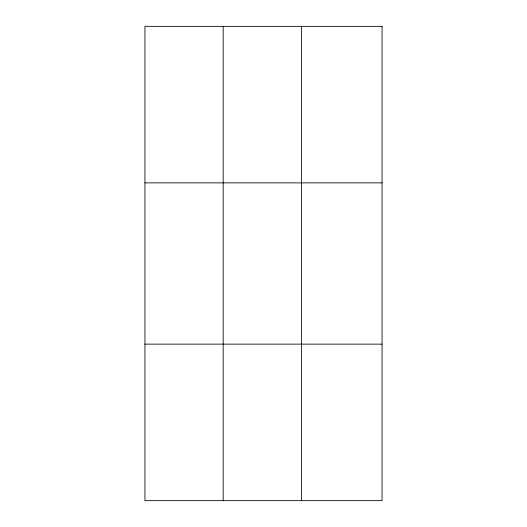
<?xml version="1.0" encoding="UTF-8"?>
<svg xmlns="http://www.w3.org/2000/svg" width="527" height="527" viewBox="0 0 527 527"><rect width="100%" height="100%" fill="white"/><g stroke="black" fill="none" stroke-linecap="round" stroke-linejoin="round"><path stroke-width="0.79" d="M223.191 26.35L223.191 500.65M301.437 26.35L301.437 500.65M144.945 182.869L382.055 182.869M144.945 344.131L382.055 344.131M382.055 26.35L382.055 500.65L144.945 500.65L144.945 26.35L382.055 26.35"/></g></svg>
